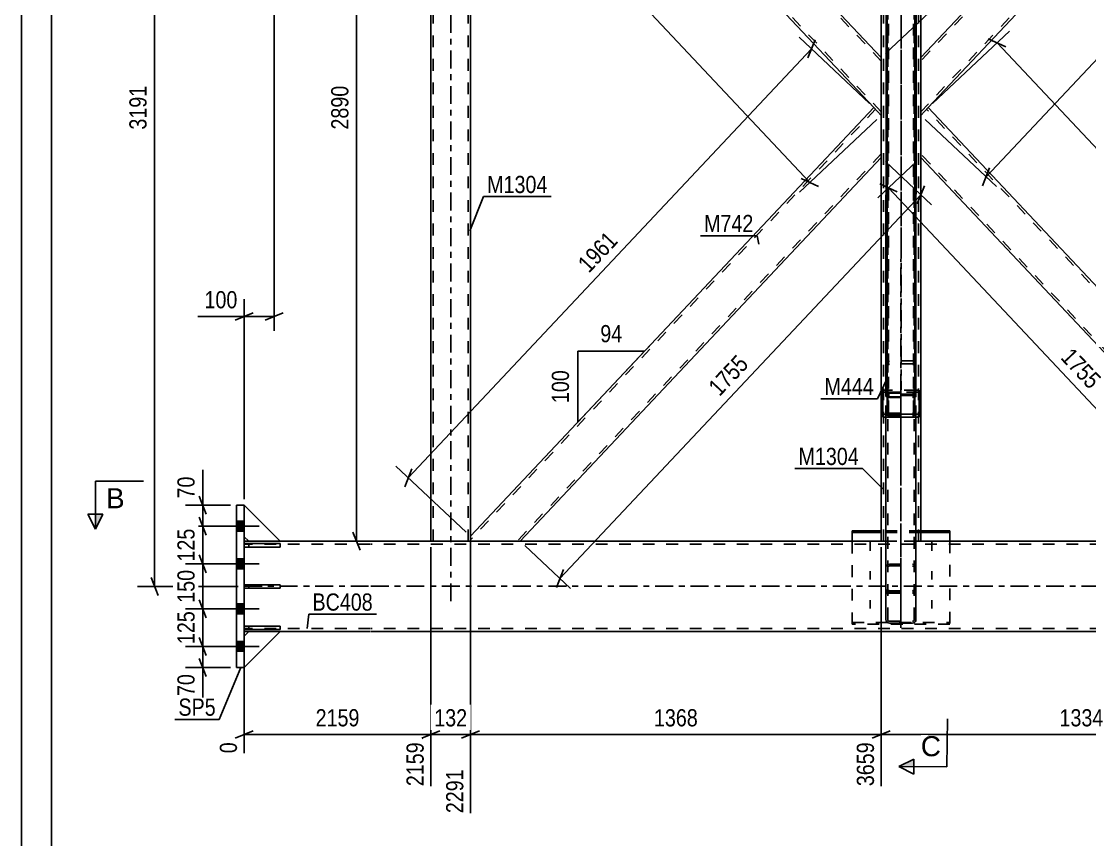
# Model space of a CAD drawing. Header units: millimetres. Extents: x 0 to 841, y 0 to 594.
# Drawn here: x 0 to 177.9, y 158.2 to 294.5 of the extents above; entities that cross this region are included whole.
import ezdxf

# ---------------------------------------------------------------- set-up
doc = ezdxf.new("R2010")
doc.units = ezdxf.units.MM
doc.linetypes.add('DXK_LINE_DOT2', pattern=[3.9198, 1.9599, -1.9599])
doc.linetypes.add('DXK_LINE_DOT3', pattern=[5.9187, 2.979, -0.9799, 0.9799, -0.9799])
doc.styles.add('Arial', font='ARIAL.TTF', dxfattribs={"height": 0.2})
doc.styles.add('Arial Narrow', font='ARIALN.TTF', dxfattribs={"height": 0.2})

# ---------------------------------------------------------------- blocks, each defined once
blk = doc.blocks.new('Unknown-761548639-1132')
at = {"color": 5, "linetype": 'Continuous'}
for p, q in [((0, 594), (0, 0)), ((5, 589), (5, 5))]:
    blk.add_line(p, q, dxfattribs=at)
blk = doc.blocks.new('Part-761548639-3547 - 3536')
at = {"color": 7, "linetype": 'DXK_LINE_DOT2'}
for p, q in [((43.11, 207.49), (37.11, 207.49)), ((37.11, 207.49), (37.11, 206.89)), ((37.11, 206.89), (43.11, 206.89)), ((37.86, 206.89), (37.86, 207.49)), ((43.11, 206.89), (43.11, 207.49))]:
    blk.add_line(p, q, dxfattribs=at)
blk = doc.blocks.new('Bolt-761548639-3539 - 3536')
at = {"color": 1, "linetype": 'DXK_LINE_DOT2'}
for p, q in [((141.39, 206.28), (141.39, 207.7)), ((146.51, 206.28), (146.51, 207.7)), ((151.64, 206.28), (151.64, 207.7)), ((141.39, 201.47), (141.39, 202.89)), ((151.64, 201.47), (151.64, 202.89)), ((141.39, 196.65), (141.39, 198.07)), ((146.51, 196.65), (146.51, 198.07)), ((151.64, 196.65), (151.64, 198.07))]:
    blk.add_line(p, q, dxfattribs=at)
blk = doc.blocks.new('Part-761548639-3548 - 3536')
at = {"color": 7, "linetype": 'DXK_LINE_DOT2'}
for p, q in [((43.11, 200.62), (37.11, 200.62)), ((37.11, 200.62), (37.11, 200.02)), ((37.11, 200.02), (43.11, 200.02)), ((37.86, 200.02), (37.86, 200.62)), ((43.11, 200.02), (43.11, 200.62))]:
    blk.add_line(p, q, dxfattribs=at)
blk = doc.blocks.new('Part-761548639-3549 - 3536')
at = {"color": 2, "linetype": 'Continuous'}
for p, q in [((37.11, 193.14), (37.11, 193.74)), ((37.11, 193.74), (43.11, 193.74)), ((43.11, 193.14), (37.11, 193.14)), ((43.11, 193.74), (43.11, 193.14))]:
    blk.add_line(p, q, dxfattribs=at)
at = {"color": 7, "linetype": 'DXK_LINE_DOT2'}
blk.add_line((37.86, 193.14), (37.86, 193.74), dxfattribs=at)
blk = doc.blocks.new('Part-761548639-3550 - 3536')
at = {"color": 2, "linetype": 'Continuous'}
for p, q in [((37.11, 206.89), (37.11, 207.49)), ((37.11, 207.49), (43.11, 207.49)), ((43.11, 206.89), (37.11, 206.89)), ((43.11, 207.49), (43.11, 206.89))]:
    blk.add_line(p, q, dxfattribs=at)
at = {"color": 7, "linetype": 'DXK_LINE_DOT2'}
blk.add_line((37.86, 206.89), (37.86, 207.49), dxfattribs=at)
blk = doc.blocks.new('Part-761548639-3667 - 3536')
at = {"color": 2, "linetype": 'Continuous'}
for p, q in [((141.99, 280.11), (74.81, 208.68)), ((143.21, 278.8), (141.99, 280.11)), ((143.21, 278.8), (143.21, 271.78)), ((143.21, 271.78), (83.1, 207.85)), ((74.81, 207.85), (74.81, 208.68))]:
    blk.add_line(p, q, dxfattribs=at)
at = {"color": 7, "linetype": 'DXK_LINE_DOT2'}
for p, q in [((142.26, 279.82), (74.81, 208.09)), ((143.21, 272.37), (82.55, 207.85)), ((83.1, 207.85), (74.81, 207.85))]:
    blk.add_line(p, q, dxfattribs=at)
blk = doc.blocks.new('Part-761548639-3551 - 3536')
at = {"color": 2, "linetype": 'Continuous'}
for p, q in [((37.11, 200.02), (37.11, 200.62)), ((37.11, 200.62), (43.11, 200.62)), ((43.11, 200.02), (37.11, 200.02)), ((43.11, 200.62), (43.11, 200.02))]:
    blk.add_line(p, q, dxfattribs=at)
at = {"color": 7, "linetype": 'DXK_LINE_DOT2'}
blk.add_line((37.86, 200.02), (37.86, 200.62), dxfattribs=at)
blk = doc.blocks.new('Part-761548639-3552 - 3536')
at = {"color": 2, "linetype": 'Continuous'}
for p, q in [((37.11, 213.85), (43.11, 207.85)), ((37.86, 207.85), (37.11, 208.6)), ((43.11, 207.85), (37.86, 207.85))]:
    blk.add_line(p, q, dxfattribs=at)
at = {"color": 7, "linetype": 'DXK_LINE_DOT2'}
blk.add_line((37.11, 208.6), (37.11, 213.85), dxfattribs=at)
blk = doc.blocks.new('Part-761548639-3553 - 3536')
at = {"color": 7, "linetype": 'DXK_LINE_DOT2'}
for p, q in [((37.11, 208.6), (37.11, 213.85)), ((37.11, 213.85), (43.11, 207.85)), ((37.86, 207.85), (37.11, 208.6)), ((43.11, 207.85), (37.86, 207.85))]:
    blk.add_line(p, q, dxfattribs=at)
blk = doc.blocks.new('Part-761548639-3554 - 3536')
at = {"color": 2, "linetype": 'Continuous'}
for p, q in [((37.86, 192.82), (37.11, 192.07)), ((37.11, 186.82), (43.11, 192.82)), ((43.11, 192.82), (37.86, 192.82)), ((37.11, 186.85), (37.11, 186.82))]:
    blk.add_line(p, q, dxfattribs=at)
at = {"color": 7, "linetype": 'DXK_LINE_DOT2'}
blk.add_line((37.11, 186.82), (37.11, 192.07), dxfattribs=at)
blk = doc.blocks.new('Part-761548639-3555 - 3536')
at = {"color": 7, "linetype": 'DXK_LINE_DOT2'}
for p, q in [((37.86, 192.82), (37.11, 192.07)), ((37.11, 186.82), (43.11, 192.82)), ((43.11, 192.82), (37.86, 192.82)), ((37.11, 192.07), (37.11, 186.82))]:
    blk.add_line(p, q, dxfattribs=at)
blk = doc.blocks.new('Part-761548639-3683 - 3536')
at = {"color": 7, "linetype": 'DXK_LINE_DOT3'}
blk.add_line((146.51, 193.45), (146.51, 233.95), dxfattribs=at)
at = {"color": 7, "linetype": 'DXK_LINE_DOT2'}
for p, q in [((144.06, 232.09), (144.01, 231.92)), ((144.01, 228.53), (144.01, 231.92)), ((144.19, 232.23), (144.06, 232.09)), ((144.38, 232.33), (144.19, 232.23)), ((144.31, 231.92), (144.34, 232.01)), ((144.31, 194.85), (144.31, 231.92)), ((144.34, 232.01), (144.4, 232.08)), ((144.61, 232.36), (144.38, 232.33)), ((144.4, 232.08), (144.5, 232.13)), ((144.5, 232.13), (144.61, 232.14)), ((148.41, 232.36), (144.61, 232.36)), ((148.41, 232.14), (144.61, 232.14)), ((148.64, 232.33), (148.41, 232.36)), ((148.41, 232.14), (148.53, 232.13)), ((148.53, 232.13), (148.63, 232.08)), ((148.63, 232.08), (148.69, 232.01)), ((148.84, 232.23), (148.64, 232.33)), ((148.69, 232.01), (148.71, 231.92)), ((148.71, 194.85), (148.71, 231.92)), ((148.97, 232.09), (148.84, 232.23)), ((149.01, 231.92), (148.97, 232.09)), ((149.01, 228.53), (149.01, 231.92)), ((144.01, 229.15), (144.06, 228.98)), ((144.06, 228.98), (144.19, 228.84)), ((144.19, 228.84), (144.38, 228.74)), ((144.34, 229.06), (144.31, 229.15)), ((144.4, 228.99), (144.34, 229.06)), ((144.38, 228.74), (144.61, 228.71)), ((144.5, 228.94), (144.4, 228.99)), ((144.61, 228.93), (144.5, 228.94)), ((144.61, 228.93), (148.41, 228.93)), ((144.61, 228.71), (148.41, 228.71)), ((148.53, 228.94), (148.41, 228.93)), ((148.41, 228.71), (148.64, 228.74)), ((148.63, 228.99), (148.53, 228.94)), ((148.69, 229.06), (148.63, 228.99)), ((148.64, 228.74), (148.84, 228.84)), ((148.71, 229.15), (148.69, 229.06)), ((148.84, 228.84), (148.97, 228.98)), ((148.97, 228.98), (149.01, 229.15)), ((144.38, 199.48), (144.61, 199.53)), ((144.61, 199.53), (148.41, 199.53)), ((148.41, 199.53), (148.64, 199.48)), ((144.01, 198.89), (144.06, 199.14)), ((144.34, 199.01), (144.31, 198.89)), ((144.4, 199.12), (144.34, 199.01)), ((144.5, 199.19), (144.4, 199.12)), ((144.61, 199.21), (144.5, 199.19)), ((144.61, 199.21), (148.41, 199.21)), ((148.53, 199.19), (148.41, 199.21)), ((148.63, 199.12), (148.53, 199.19)), ((148.69, 199.01), (148.63, 199.12)), ((148.71, 198.89), (148.69, 199.01)), ((148.97, 199.14), (149.01, 198.89)), ((144.31, 194.85), (144.34, 194.73)), ((144.34, 194.73), (144.4, 194.62)), ((144.4, 194.62), (144.5, 194.55)), ((144.5, 194.55), (144.61, 194.53)), ((144.61, 194.53), (148.41, 194.53)), ((148.41, 194.53), (148.53, 194.55)), ((148.53, 194.55), (148.63, 194.62)), ((148.63, 194.62), (148.69, 194.73)), ((148.69, 194.73), (148.71, 194.85))]:
    blk.add_line(p, q, dxfattribs=at)
at = {"color": 2, "linetype": 'Continuous'}
for p, q in [((144.01, 194.85), (144.01, 228.53)), ((149.01, 194.85), (149.01, 228.53)), ((144.06, 194.6), (144.01, 194.85)), ((144.61, 194.21), (144.38, 194.26)), ((144.61, 194.21), (148.41, 194.21)), ((148.64, 194.26), (148.41, 194.21)), ((149.01, 194.85), (148.97, 194.6))]:
    blk.add_line(p, q, dxfattribs=at)
at = {"color": 7, "linetype": 'DXK_LINE_DOT2'}
for centre, start, end in [((144.64, 198.92), 114.319, 159.2408), ((148.39, 198.92), 20.7574, 65.6791)]:
    blk.add_arc(centre, 0.621, start, end, dxfattribs=at)
at = {"color": 2, "linetype": 'Continuous'}
for centre, start, end in [((144.64, 194.82), 200.7574, 245.6791), ((148.39, 194.82), 294.319, 339.2408)]:
    blk.add_arc(centre, 0.621, start, end, dxfattribs=at)
blk = doc.blocks.new('Part-761548639-3575 - 3536')
at = {"color": 2, "linetype": 'Continuous'}
for p, q in [((35.86, 186.85), (35.86, 213.85)), ((37.11, 213.85), (35.86, 213.85)), ((37.11, 186.85), (37.11, 213.85)), ((37.11, 186.85), (35.86, 186.85))]:
    blk.add_line(p, q, dxfattribs=at)
blk = doc.blocks.new('Part-761548639-3590 - 3536')
at = {"color": 2, "linetype": 'Continuous'}
for p, q in [((143.22, 352.35), (143.21, 288.44)), ((149.81, 288.44), (149.82, 352.35)), ((143.21, 207.85), (143.21, 271.78)), ((149.81, 207.85), (149.81, 271.78)), ((144.01, 207.85), (143.21, 207.85)), ((149.81, 207.85), (149.01, 207.85))]:
    blk.add_line(p, q, dxfattribs=at)
at = {"color": 7, "linetype": 'DXK_LINE_DOT2'}
for p, q in [((143.22, 352.35), (143.22, 352.35)), ((143.22, 352.35), (149.82, 352.35)), ((143.22, 352.35), (143.22, 352.35)), ((143.61, 207.85), (143.62, 352.35)), ((149.41, 207.85), (149.42, 352.35)), ((149.82, 352.35), (149.82, 352.35)), ((149.82, 352.35), (149.82, 352.35)), ((143.21, 271.78), (143.21, 288.44)), ((149.81, 271.78), (149.81, 288.44)), ((143.61, 207.85), (143.64, 207.85)), ((149.75, 207.85), (144.01, 207.85))]:
    blk.add_line(p, q, dxfattribs=at)
at = {"color": 7, "linetype": 'DXK_LINE_DOT3'}
blk.add_line((146.51, 207.85), (146.52, 352.35), dxfattribs=at)
blk = doc.blocks.new('Part-761548639-3591 - 3536')
at = {"color": 7, "linetype": 'DXK_LINE_DOT2'}
for p, q in [((43.11, 193.74), (37.11, 193.74)), ((37.11, 193.74), (37.11, 193.14)), ((37.11, 193.14), (43.11, 193.14)), ((37.86, 193.14), (37.86, 193.74)), ((43.11, 193.14), (43.11, 193.74))]:
    blk.add_line(p, q, dxfattribs=at)
blk = doc.blocks.new('Part-761548639-3613 - 3536')
at = {"color": 2, "linetype": 'Continuous'}
for p, q in [((37.11, 207.85), (37.86, 207.85)), ((58.11, 207.85), (43.11, 207.85)), ((144.01, 207.85), (58.21, 207.85)), ((234.81, 207.85), (149.01, 207.85)), ((58.11, 192.85), (37.11, 192.85)), ((234.81, 192.85), (58.21, 192.85))]:
    blk.add_line(p, q, dxfattribs=at)
at = {"color": 7, "linetype": 'DXK_LINE_DOT2'}
for p, q in [((37.11, 192.85), (37.11, 207.85)), ((58.11, 207.35), (37.11, 207.35)), ((43.11, 207.85), (37.86, 207.85)), ((234.81, 207.35), (58.21, 207.35)), ((149.01, 207.85), (144.01, 207.85)), ((58.11, 193.35), (37.11, 193.35)), ((234.81, 193.35), (58.21, 193.35))]:
    blk.add_line(p, q, dxfattribs=at)
at = {"color": 7, "linetype": 'DXK_LINE_DOT3'}
for p, q in [((37.11, 200.35), (58.11, 200.35)), ((58.21, 200.35), (234.81, 200.35))]:
    blk.add_line(p, q, dxfattribs=at)
blk = doc.blocks.new('Bolt-761548639-3616 - 3536')
at = {"linetype": 'Continuous'}
for points in [[(35.86, 211.18), (35.86, 209.53), (37.11, 209.53), (37.11, 211.18)], [(35.86, 211.18), (35.86, 209.53), (37.11, 209.53), (37.11, 211.18)], [(35.86, 211.18), (35.86, 209.53), (37.11, 209.53), (37.11, 211.18)], [(35.86, 204.93), (35.86, 203.28), (37.11, 203.28), (37.11, 204.93)], [(35.86, 204.93), (35.86, 203.28), (37.11, 203.28), (37.11, 204.93)], [(35.86, 197.43), (35.86, 195.78), (37.11, 195.78), (37.11, 197.43)], [(35.86, 197.43), (35.86, 195.78), (37.11, 195.78), (37.11, 197.43)], [(35.86, 191.18), (35.86, 189.53), (37.11, 189.53), (37.11, 191.18)], [(35.86, 191.18), (35.86, 189.53), (37.11, 189.53), (37.11, 191.18)], [(35.86, 191.18), (35.86, 189.53), (37.11, 189.53), (37.11, 191.18)]]:
    blk.add_hatch(color=1, dxfattribs=at).paths.add_polyline_path(points)
at = {"color": 1, "linetype": 'Continuous'}
for p, q in [((33.66, 210.35), (39.61, 210.35)), ((33.66, 210.35), (39.61, 210.35)), ((33.66, 210.35), (39.61, 210.35)), ((35.86, 211.18), (37.11, 211.18)), ((35.86, 211.18), (37.11, 211.18)), ((35.86, 211.18), (37.11, 211.18)), ((35.86, 209.53), (37.11, 209.53)), ((35.86, 209.53), (37.11, 209.53)), ((35.86, 209.53), (37.11, 209.53)), ((35.86, 204.93), (37.11, 204.93)), ((35.86, 204.93), (37.11, 204.93)), ((33.66, 204.1), (39.61, 204.1)), ((33.66, 204.1), (39.61, 204.1)), ((35.86, 203.28), (37.11, 203.28)), ((35.86, 203.28), (37.11, 203.28)), ((33.66, 196.6), (39.61, 196.6)), ((33.66, 196.6), (39.61, 196.6)), ((35.86, 197.43), (37.11, 197.43)), ((35.86, 197.43), (37.11, 197.43)), ((35.86, 195.78), (37.11, 195.78)), ((35.86, 195.78), (37.11, 195.78)), ((35.86, 191.18), (37.11, 191.18)), ((35.86, 191.18), (37.11, 191.18)), ((35.86, 191.18), (37.11, 191.18)), ((33.66, 190.35), (39.61, 190.35)), ((33.66, 190.35), (39.61, 190.35)), ((33.66, 190.35), (39.61, 190.35)), ((35.86, 189.53), (37.11, 189.53)), ((35.86, 189.53), (37.11, 189.53)), ((35.86, 189.53), (37.11, 189.53))]:
    blk.add_line(p, q, dxfattribs=at)
blk = doc.blocks.new('Part-761548639-3652 - 3536')
at = {"color": 2, "linetype": 'Continuous'}
for p, q in [((74.82, 351.55), (74.82, 352.35)), ((74.82, 352.35), (83.12, 352.35)), ((143.21, 288.44), (83.12, 352.35)), ((74.82, 351.55), (141.99, 280.11)), ((143.21, 278.8), (143.21, 288.44))]:
    blk.add_line(p, q, dxfattribs=at)
at = {"color": 7, "linetype": 'DXK_LINE_DOT2'}
for p, q in [((143.21, 287.85), (82.57, 352.35)), ((143.21, 279.39), (74.82, 352.13)), ((143.21, 278.8), (141.99, 280.11)), ((143.21, 279.39), (143.21, 279.43))]:
    blk.add_line(p, q, dxfattribs=at)
blk = doc.blocks.new('Part-761548639-3670 - 3536')
at = {"color": 7, "linetype": 'DXK_LINE_DOT3'}
blk.add_line((71.51, 197.85), (71.52, 362.35), dxfattribs=at)
at = {"color": 2, "linetype": 'Continuous'}
for p, q in [((68.21, 207.85), (68.22, 352.35)), ((68.22, 352.35), (74.82, 352.35)), ((74.81, 208.68), (74.82, 351.55))]:
    blk.add_line(p, q, dxfattribs=at)
at = {"color": 7, "linetype": 'DXK_LINE_DOT2'}
for p, q in [((68.61, 207.85), (68.62, 352.35)), ((68.62, 352.35), (68.65, 352.35)), ((74.41, 207.85), (74.42, 352.35)), ((74.82, 352.35), (74.82, 351.55)), ((74.81, 207.85), (74.81, 208.68)), ((74.81, 207.85), (68.21, 207.85))]:
    blk.add_line(p, q, dxfattribs=at)
blk = doc.blocks.new('Part-761548639-3688 - 3536')
at = {"color": 2, "linetype": 'Continuous'}
for p, q in [((151.04, 280.11), (149.81, 278.8)), ((218.21, 208.67), (151.04, 280.11)), ((149.81, 272.95), (149.81, 278.8)), ((149.81, 271.78), (149.81, 272.95)), ((209.93, 207.85), (149.81, 271.78)), ((218.21, 207.85), (218.21, 208.67))]:
    blk.add_line(p, q, dxfattribs=at)
at = {"color": 7, "linetype": 'DXK_LINE_DOT2'}
for p, q in [((218.21, 208.09), (150.77, 279.82)), ((149.81, 271.87), (149.81, 272.95)), ((149.81, 272.37), (149.81, 272.5)), ((210.48, 207.85), (149.81, 272.37)), ((218.21, 207.85), (209.93, 207.85))]:
    blk.add_line(p, q, dxfattribs=at)
blk = doc.blocks.new('Part-761548639-3692 - 3536')
at = {"color": 7, "linetype": 'DXK_LINE_DOT3'}
blk.add_line((146.51, 205.11), (146.51, 193.45), dxfattribs=at)
at = {"color": 7, "linetype": 'DXK_LINE_DOT2'}
for p, q in [((144.01, 203.47), (144.06, 203.69)), ((144.01, 194.85), (144.01, 203.47)), ((144.06, 203.69), (144.19, 203.87)), ((144.19, 203.87), (144.38, 203.99)), ((144.34, 203.58), (144.31, 203.47)), ((144.31, 194.85), (144.31, 203.47)), ((144.4, 203.67), (144.34, 203.58)), ((144.38, 203.99), (144.61, 204.04)), ((144.5, 203.73), (144.4, 203.67)), ((144.61, 203.76), (144.5, 203.73)), ((144.61, 204.04), (148.41, 204.04)), ((144.61, 203.76), (148.41, 203.76)), ((148.41, 204.04), (148.64, 203.99)), ((148.53, 203.73), (148.41, 203.76)), ((148.63, 203.67), (148.53, 203.73)), ((148.69, 203.58), (148.63, 203.67)), ((148.64, 203.99), (148.84, 203.87)), ((148.71, 203.47), (148.69, 203.58)), ((148.71, 194.85), (148.71, 203.47)), ((148.84, 203.87), (148.97, 203.69)), ((148.97, 203.69), (149.01, 203.47)), ((149.01, 194.85), (149.01, 203.47)), ((144.06, 199.69), (144.01, 199.9)), ((144.19, 199.5), (144.06, 199.69)), ((144.38, 199.38), (144.19, 199.5)), ((144.31, 199.9), (144.34, 199.8)), ((144.34, 199.8), (144.4, 199.7)), ((144.61, 199.53), (144.38, 199.48)), ((144.61, 199.34), (144.38, 199.38)), ((144.4, 199.7), (144.5, 199.64)), ((144.5, 199.64), (144.61, 199.62)), ((144.61, 199.62), (148.41, 199.62)), ((144.61, 199.53), (148.41, 199.53)), ((144.61, 199.34), (148.41, 199.34)), ((148.41, 199.62), (148.53, 199.64)), ((148.63, 199.49), (148.41, 199.53)), ((148.64, 199.38), (148.41, 199.34)), ((148.53, 199.64), (148.63, 199.7)), ((148.63, 199.7), (148.69, 199.8)), ((148.64, 199.48), (148.63, 199.49)), ((148.84, 199.5), (148.64, 199.38)), ((148.69, 199.8), (148.71, 199.9)), ((148.97, 199.69), (148.84, 199.5)), ((149.01, 199.9), (148.97, 199.69)), ((144.06, 199.14), (144.01, 198.89)), ((144.31, 198.89), (144.34, 199.01)), ((144.34, 199.01), (144.4, 199.12)), ((144.4, 199.12), (144.5, 199.19)), ((144.5, 199.19), (144.61, 199.21)), ((144.61, 199.21), (148.41, 199.21)), ((148.41, 199.21), (148.53, 199.19)), ((148.53, 199.19), (148.63, 199.12)), ((148.63, 199.12), (148.69, 199.01)), ((148.69, 199.01), (148.71, 198.89)), ((149.01, 198.89), (148.97, 199.14)), ((144.01, 194.85), (144.06, 194.6)), ((144.34, 194.73), (144.31, 194.85)), ((144.4, 194.62), (144.34, 194.73)), ((144.38, 194.26), (144.61, 194.21)), ((144.5, 194.55), (144.4, 194.62)), ((144.61, 194.53), (144.5, 194.55)), ((144.61, 194.53), (148.41, 194.53)), ((144.61, 194.21), (148.41, 194.21)), ((148.53, 194.55), (148.41, 194.53)), ((148.41, 194.21), (148.64, 194.26)), ((148.63, 194.62), (148.53, 194.55)), ((148.69, 194.73), (148.63, 194.62)), ((148.71, 194.85), (148.69, 194.73)), ((148.97, 194.6), (149.01, 194.85))]:
    blk.add_line(p, q, dxfattribs=at)
for centre, start, end in [((144.64, 198.92), 114.319, 159.2407), ((148.39, 198.92), 20.7574, 65.6791), ((144.64, 194.82), 200.7574, 245.6791), ((148.39, 194.82), 294.319, 339.2407)]:
    blk.add_arc(centre, 0.621, start, end, dxfattribs=at)
blk = doc.blocks.new('Part-761548639-3699 - 3536')
at = {"color": 2, "linetype": 'Continuous'}
for p, q in [((143.21, 209.6), (138.39, 209.6)), ((138.39, 207.85), (138.39, 209.6)), ((143.21, 209.32), (138.39, 209.32)), ((154.64, 209.6), (149.81, 209.6)), ((154.64, 209.32), (149.81, 209.32)), ((154.64, 207.85), (154.64, 209.6))]:
    blk.add_line(p, q, dxfattribs=at)
at = {"color": 7, "linetype": 'DXK_LINE_DOT2'}
for p, q in [((149.81, 209.6), (143.21, 209.6)), ((149.81, 209.32), (143.21, 209.32)), ((138.39, 194.05), (138.39, 207.85)), ((154.64, 207.85), (154.64, 194.05)), ((138.39, 194.33), (154.64, 194.33)), ((154.64, 194.05), (138.39, 194.05))]:
    blk.add_line(p, q, dxfattribs=at)
blk = doc.blocks.new('Part-761548639-3707 - 3536')
at = {"color": 2, "linetype": 'Continuous'}
for p, q in [((209.92, 352.35), (149.81, 288.44)), ((218.22, 351.54), (218.22, 352.35)), ((218.22, 351.54), (151.04, 280.11)), ((149.81, 279.97), (149.81, 288.44)), ((149.81, 278.8), (149.81, 279.97))]:
    blk.add_line(p, q, dxfattribs=at)
at = {"color": 7, "linetype": 'DXK_LINE_DOT2'}
for p, q in [((210.46, 352.35), (149.81, 287.85)), ((218.22, 352.35), (209.92, 352.35)), ((218.22, 352.13), (149.81, 279.39)), ((151.04, 280.11), (149.81, 278.8)), ((149.81, 278.89), (149.81, 279.97)), ((149.81, 279.39), (149.81, 279.43))]:
    blk.add_line(p, q, dxfattribs=at)
blk = doc.blocks.new('Part-761548639-3712 - 3536')
at = {"linetype": 'Continuous'}
h = blk.add_hatch(dxfattribs=at)
h.set_pattern_fill('', scale=0.7, style=0, pattern_type=0)
h.set_pattern_definition([(45, (143.5142, 229.0429), (-1.57154, 1.57154), [])])
h.paths.add_polyline_path([(149.51, 229.04), (143.51, 229.04), (143.51, 228.53), (149.51, 228.53)])
at = {"color": 2, "linetype": 'Continuous'}
for p, q in [((143.51, 229.04), (143.51, 233.01)), ((144.01, 233.01), (143.51, 233.01)), ((149.51, 233.01), (149.01, 233.01)), ((149.51, 229.04), (149.51, 233.01)), ((143.51, 228.53), (143.51, 229.04)), ((143.51, 229.04), (149.51, 229.04)), ((143.51, 228.53), (149.51, 228.53)), ((149.51, 228.53), (149.51, 229.04))]:
    blk.add_line(p, q, dxfattribs=at)
at = {"color": 7, "linetype": 'DXK_LINE_DOT2'}
for p, q in [((143.51, 232.7), (149.51, 232.7)), ((149.01, 233.01), (144.01, 233.01)), ((143.51, 228.53), (143.51, 229.04)), ((149.51, 228.53), (149.51, 229.04))]:
    blk.add_line(p, q, dxfattribs=at)
blk = doc.blocks.new('Part-761548639-3728 - 3536')
at = {"color": 7, "linetype": 'DXK_LINE_DOT3'}
blk.add_line((146.51, 220.87), (146.52, 407.86), dxfattribs=at)
at = {"color": 2, "linetype": 'Continuous'}
for p, q in [((144.23, 400.74), (144.26, 400.97)), ((144.23, 229.36), (144.23, 400.74)), ((144.26, 400.97), (144.35, 401.17)), ((144.35, 401.17), (144.48, 401.3)), ((144.48, 401.3), (144.63, 401.35)), ((144.63, 401.35), (148.4, 401.35)), ((148.4, 401.35), (148.56, 401.3)), ((148.56, 401.3), (148.69, 401.17)), ((148.69, 401.17), (148.77, 400.97)), ((148.77, 400.97), (148.8, 400.74)), ((148.8, 229.36), (148.8, 400.74)), ((144.26, 229.24), (144.23, 229.36)), ((144.34, 229.14), (144.26, 229.24)), ((144.47, 229.07), (144.34, 229.14)), ((144.63, 229.04), (144.47, 229.07)), ((144.63, 229.04), (148.4, 229.04)), ((148.55, 229.07), (148.4, 229.04)), ((148.68, 229.14), (148.55, 229.07)), ((148.77, 229.24), (148.68, 229.14)), ((148.8, 229.36), (148.77, 229.24))]:
    blk.add_line(p, q, dxfattribs=at)
at = {"color": 7, "linetype": 'DXK_LINE_DOT2'}
for p, q in [((144.44, 400.86), (144.43, 400.74)), ((144.43, 229.36), (144.43, 400.74)), ((144.49, 400.96), (144.44, 400.86)), ((144.55, 401.02), (144.49, 400.96)), ((144.63, 401.05), (144.55, 401.02)), ((144.63, 401.05), (148.4, 401.05)), ((148.48, 401.02), (148.4, 401.05)), ((148.55, 400.96), (148.48, 401.02)), ((148.59, 400.86), (148.55, 400.96)), ((148.6, 400.74), (148.59, 400.86)), ((148.6, 229.36), (148.6, 400.74)), ((144.26, 394.74), (144.23, 394.98)), ((144.35, 394.54), (144.26, 394.74)), ((144.48, 394.41), (144.35, 394.54)), ((144.44, 394.86), (144.43, 394.98)), ((144.48, 394.79), (144.44, 394.86)), ((144.49, 394.76), (144.48, 394.79)), ((144.63, 394.36), (144.48, 394.41)), ((144.49, 394.76), (144.55, 394.69)), ((144.55, 394.69), (144.63, 394.67)), ((144.63, 394.67), (148.4, 394.67)), ((144.63, 394.36), (148.4, 394.36)), ((148.4, 394.67), (148.48, 394.69)), ((148.56, 394.41), (148.4, 394.36)), ((148.48, 394.69), (148.55, 394.76)), ((148.55, 394.76), (148.56, 394.79)), ((148.56, 394.79), (148.59, 394.86)), ((148.69, 394.54), (148.56, 394.41)), ((148.59, 394.86), (148.6, 394.98)), ((148.77, 394.74), (148.69, 394.54)), ((148.8, 394.98), (148.77, 394.74)), ((144.23, 232.38), (144.26, 232.5)), ((144.26, 232.5), (144.34, 232.6)), ((144.34, 232.6), (144.47, 232.67)), ((144.44, 232.44), (144.43, 232.38)), ((144.49, 232.49), (144.44, 232.44)), ((144.47, 232.67), (144.63, 232.7)), ((144.55, 232.53), (144.49, 232.49)), ((144.63, 232.54), (144.55, 232.53)), ((144.63, 232.7), (148.4, 232.7)), ((144.63, 232.54), (148.4, 232.54)), ((148.4, 232.7), (148.55, 232.67)), ((148.48, 232.53), (148.4, 232.54)), ((148.54, 232.49), (148.48, 232.53)), ((148.59, 232.44), (148.54, 232.49)), ((148.55, 232.67), (148.68, 232.6)), ((148.6, 232.38), (148.59, 232.44)), ((148.68, 232.6), (148.77, 232.5)), ((148.77, 232.5), (148.8, 232.38)), ((144.43, 229.36), (144.44, 229.3)), ((144.44, 229.3), (144.49, 229.25)), ((144.49, 229.25), (144.55, 229.21)), ((144.55, 229.21), (144.63, 229.2)), ((144.63, 229.2), (148.4, 229.2)), ((148.4, 229.2), (148.48, 229.21)), ((148.48, 229.21), (148.54, 229.25)), ((148.54, 229.25), (148.59, 229.3)), ((148.59, 229.3), (148.6, 229.36))]:
    blk.add_line(p, q, dxfattribs=at)
blk = doc.blocks.new('Part-761548639-3733 - 3536')
at = {"color": 2, "linetype": 'Continuous'}
for p, q in [((144.02, 359.1), (144.06, 359.48)), ((148.97, 359.48), (149.02, 359.1)), ((144.01, 232.7), (144.02, 359.1)), ((149.02, 359.1), (149.01, 232.7)), ((144.06, 237.29), (144.01, 236.9)), ((149.01, 236.9), (148.97, 237.29)), ((144.23, 232.7), (144.01, 232.7)), ((149.01, 232.7), (148.8, 232.7))]:
    blk.add_line(p, q, dxfattribs=at)
at = {"color": 7, "linetype": 'DXK_LINE_DOT2'}
for p, q in [((144.39, 360.03), (144.48, 360.06)), ((144.48, 360.06), (144.62, 360.1)), ((144.62, 359.6), (144.5, 359.56)), ((148.42, 360.1), (144.62, 360.1)), ((144.62, 359.6), (148.42, 359.6)), ((148.42, 360.1), (148.59, 360.05)), ((148.53, 359.56), (148.42, 359.6)), ((148.59, 360.05), (148.65, 360.03)), ((144.31, 232.03), (144.32, 359.1)), ((144.34, 359.29), (144.32, 359.1)), ((148.72, 359.1), (148.69, 359.29)), ((148.71, 232.03), (148.72, 359.1)), ((144.06, 352.68), (144.02, 352.88)), ((144.06, 352.68), (144.09, 352.64)), ((144.09, 352.64), (144.19, 352.56)), ((144.19, 352.56), (144.39, 352.49)), ((144.32, 352.88), (144.34, 352.78)), ((144.34, 352.78), (144.4, 352.7)), ((144.39, 352.49), (144.62, 352.46)), ((144.4, 352.7), (144.5, 352.64)), ((144.5, 352.64), (144.62, 352.63)), ((144.62, 352.63), (148.42, 352.63)), ((144.62, 352.46), (148.42, 352.46)), ((148.42, 352.63), (148.53, 352.64)), ((148.42, 352.46), (148.65, 352.49)), ((148.53, 352.64), (148.63, 352.7)), ((148.63, 352.7), (148.69, 352.78)), ((148.65, 352.49), (148.84, 352.56)), ((148.69, 352.78), (148.72, 352.88)), ((148.84, 352.56), (148.94, 352.64)), ((148.94, 352.64), (148.97, 352.68)), ((148.97, 352.68), (149.02, 352.88)), ((144.31, 236.9), (144.34, 237.09)), ((144.47, 237.86), (144.38, 237.83)), ((144.61, 237.91), (144.47, 237.86)), ((144.5, 237.37), (144.61, 237.4)), ((148.41, 237.91), (144.61, 237.91)), ((148.41, 237.4), (144.61, 237.4)), ((148.59, 237.85), (148.41, 237.91)), ((148.41, 237.4), (148.53, 237.37)), ((148.64, 237.83), (148.59, 237.85)), ((148.69, 237.09), (148.71, 236.9)), ((144.31, 233.01), (144.01, 233.01)), ((144.31, 232.7), (144.01, 232.7)), ((144.01, 232.03), (144.01, 232.7)), ((144.31, 232.36), (144.01, 232.36)), ((144.01, 232.03), (144.06, 231.95)), ((144.06, 231.95), (144.19, 231.88)), ((144.19, 231.88), (144.38, 231.84)), ((144.26, 232.7), (144.23, 232.7)), ((144.26, 232.7), (144.31, 232.7)), ((144.34, 231.99), (144.31, 232.03)), ((144.4, 231.96), (144.34, 231.99)), ((144.38, 231.84), (144.61, 231.82)), ((144.5, 231.93), (144.4, 231.96)), ((144.61, 231.93), (144.5, 231.93)), ((144.61, 231.93), (148.41, 231.93)), ((144.61, 231.82), (148.41, 231.82)), ((148.53, 231.93), (148.41, 231.93)), ((148.41, 231.82), (148.64, 231.84)), ((148.63, 231.96), (148.53, 231.93)), ((148.69, 231.99), (148.63, 231.96)), ((148.64, 231.84), (148.84, 231.88)), ((148.71, 232.03), (148.69, 231.99)), ((149.01, 233.01), (148.71, 233.01)), ((149.01, 232.7), (148.71, 232.7)), ((148.8, 232.7), (148.71, 232.7)), ((149.01, 232.36), (148.71, 232.36)), ((148.84, 231.88), (148.97, 231.95)), ((148.97, 231.95), (149.01, 232.03)), ((149.01, 232.7), (149.01, 232.7)), ((149.01, 232.03), (149.01, 232.7))]:
    blk.add_line(p, q, dxfattribs=at)
at = {"color": 2, "linetype": 'Continuous'}
for centre, start, end in [((144.97, 359.31), 143.9948, 169.2539), ((148.06, 359.31), 10.7442, 36.0033), ((144.97, 237.11), 143.9948, 169.2539), ((148.06, 237.11), 10.7442, 36.0033)]:
    blk.add_arc(centre, 0.928, start, end, dxfattribs=at)
at = {"color": 7, "linetype": 'DXK_LINE_DOT2'}
for centre, radius, start, end in [((144.97, 359.31), 0.928, 129.2516, 143.9948), ((144.8, 359.2), 0.464, 129.2516, 169.2539), ((148.24, 359.2), 0.464, 10.7442, 50.7465), ((148.06, 359.31), 0.928, 36.0033, 50.7465), ((144.97, 237.11), 0.928, 129.2516, 143.9948), ((148.06, 237.11), 0.928, 36.0033, 50.7465)]:
    blk.add_arc(centre, radius, start, end, dxfattribs=at)
blk = doc.blocks.new('StraightDimension-761548639-13266 - 3536')
at = {"color": 7, "linetype": 'Continuous'}
for p, q in [((29.6, 198.1), (30.8, 195.1)), ((34.86, 196.6), (27.35, 196.6)), ((30.2, 190.35), (30.2, 196.6)), ((30.8, 188.85), (29.6, 191.85)), ((34.86, 190.35), (27.35, 190.35))]:
    blk.add_line(p, q, dxfattribs=at)
at = {"color": 0}
blk.add_wipeout([(29.45, 196.82), (25.25, 196.82), (25.25, 190.13), (29.45, 190.13)], dxfattribs=at)
at = {"color": 3, "style": 'Arial Narrow'}
blk.add_text('125', height=2.863, rotation=90.0002, dxfattribs=at).set_placement((28.85, 190.73))
blk = doc.blocks.new('StraightDimension-761548639-9866 - 3536')
at = {"color": 7, "linetype": 'Continuous'}
for p, q in [((42.11, 351.35), (42.11, 242.91)), ((37.11, 214.85), (37.11, 248.16)), ((35.61, 244.71), (38.61, 245.91)), ((43.61, 245.91), (40.61, 244.71)), ((37.11, 245.31), (42.11, 245.31))]:
    blk.add_line(p, q, dxfattribs=at)
at = {"color": 0}
blk.add_wipeout([(36.59, 246.06), (36.59, 250.26), (29.9, 250.26), (29.9, 246.06)], dxfattribs=at)
at = {"color": 7, "linetype": 'Continuous'}
blk.add_line((37.11, 245.31), (29.38, 245.31), dxfattribs=at)
blk.add_line((37.11, 245.31), (29.38, 245.31), dxfattribs=at)
at = {"color": 3, "style": 'Arial Narrow'}
blk.add_text('100', height=2.863, dxfattribs=at).set_placement((30.5, 246.66))
blk = doc.blocks.new('StraightDimension-761548639-4116 - 3536')
at = {"color": 7, "linetype": 'Continuous'}
for p, q in [((218.94, 350.86), (230.84, 339.68)), ((228.5, 339.82), (229.68, 342.82)), ((160.69, 268.58), (229.09, 341.32)), ((150.54, 278.12), (162.44, 266.93)), ((161.28, 270.08), (160.1, 267.07))]:
    blk.add_line(p, q, dxfattribs=at)
at = {"color": 0}
blk.add_wipeout([(197.26, 308.56), (194.2, 311.44), (188.37, 305.24), (191.43, 302.36)], dxfattribs=at)
at = {"color": 3, "style": 'Arial Narrow'}
blk.add_text('1997', height=2.863, rotation=46.7591, dxfattribs=at).set_placement((191.4, 303.21))
blk = doc.blocks.new('StraightDimension-761548639-4098 - 3536')
at = {"color": 7, "linetype": 'Continuous'}
for p, q in [((151.77, 280.79), (164.59, 292.84)), ((163.98, 290.21), (161.05, 291.57)), ((162.51, 290.89), (229.68, 219.46)), ((218.94, 209.36), (231.76, 221.41)), ((228.22, 220.14), (231.15, 218.77))]:
    blk.add_line(p, q, dxfattribs=at)
at = {"color": 0}
blk.add_wipeout([(199.56, 252.59), (202.62, 255.46), (196.79, 261.67), (193.73, 258.79)], dxfattribs=at)
at = {"color": 3, "style": 'Arial Narrow'}
blk.add_text('1961', height=2.863, rotation=-46.7648, dxfattribs=at).set_placement((194.58, 258.76))
blk = doc.blocks.new('StraightDimension-761548639-4152 - 3536')
at = {"color": 7, "linetype": 'Continuous'}
for p, q in [((141.26, 280.79), (129.53, 291.82)), ((131.02, 288.36), (132.2, 291.37)), ((64.44, 218.43), (131.61, 289.87)), ((74.09, 209.36), (62.36, 220.39)), ((65.03, 219.94), (63.85, 216.93))]:
    blk.add_line(p, q, dxfattribs=at)
at = {"color": 0}
blk.add_wipeout([(100.39, 257.77), (97.33, 260.64), (91.5, 254.44), (94.56, 251.56)], dxfattribs=at)
at = {"color": 3, "style": 'Arial Narrow'}
blk.add_text('1961', height=2.863, rotation=46.7591, dxfattribs=at).set_placement((94.53, 252.41))
blk = doc.blocks.new('AngleDimension-761548639-3798 - 3536')
at = {"color": 7, "linetype": 'Continuous'}
for p, q in [((104.63, 240.38), (103.81, 239.51)), ((92.71, 239.51), (103.81, 239.51)), ((92.71, 227.71), (103.81, 239.51)), ((92.71, 227.71), (92.71, 239.51))]:
    blk.add_line(p, q, dxfattribs=at)
at = {"color": 0}
for points in [[(100.69, 240.41), (100.69, 244.61), (95.83, 244.61), (95.83, 240.41)], [(91.81, 236.96), (87.61, 236.96), (87.61, 230.27), (91.81, 230.27)]]:
    blk.add_wipeout(points, dxfattribs=at)
at = {"color": 3, "style": 'Arial Narrow'}
blk.add_text('94', height=2.863, dxfattribs=at).set_placement((96.43, 241.01))
blk.add_text('100', height=2.863, rotation=90.0002, dxfattribs=at).set_placement((91.21, 230.87))
blk = doc.blocks.new('StraightDimension-761548639-3812 - 3536')
at = {"color": 7, "linetype": 'Continuous'}
for p, q in [((22.8, 358.35), (21.6, 361.35)), ((41.11, 359.85), (19.35, 359.85)), ((22.2, 200.32), (22.2, 359.85)), ((21.6, 201.82), (22.8, 198.82)), ((36.11, 200.32), (19.35, 200.32))]:
    blk.add_line(p, q, dxfattribs=at)
at = {"color": 0}
blk.add_wipeout([(21.45, 284.34), (17.25, 284.34), (17.25, 275.83), (21.45, 275.83)], dxfattribs=at)
at = {"color": 3, "style": 'Arial Narrow'}
blk.add_text('3191', height=2.863, rotation=90.0002, dxfattribs=at).set_placement((20.85, 276.43))
blk = doc.blocks.new('StraightDimension-761548639-4056 - 3536')
at = {"color": 7, "linetype": 'Continuous'}
for p, q in [((149.09, 271.1), (142.68, 265.07)), ((145.89, 266.04), (142.96, 267.4)), ((144.43, 266.72), (204.54, 202.78)), ((209.2, 207.17), (202.79, 201.14)), ((203.08, 203.47), (206.01, 202.1))]:
    blk.add_line(p, q, dxfattribs=at)
at = {"color": 0}
blk.add_wipeout([(177.95, 232.16), (181.01, 235.04), (175.18, 241.24), (172.12, 238.37)], dxfattribs=at)
at = {"color": 3, "style": 'Arial Narrow'}
blk.add_text('1755', height=2.863, rotation=-46.7648, dxfattribs=at).set_placement((172.96, 238.34))
blk = doc.blocks.new('StraightDimension-761548639-4077 - 3536')
at = {"color": 7, "linetype": 'Continuous'}
for p, q in [((83.85, 353.04), (96.02, 364.48)), ((95.41, 361.85), (92.48, 363.21)), ((93.94, 362.53), (154.04, 298.61)), ((143.94, 289.12), (156.12, 300.57)), ((152.57, 299.3), (155.5, 297.93))]:
    blk.add_line(p, q, dxfattribs=at)
at = {"color": 0}
blk.add_wipeout([(127.45, 327.98), (130.51, 330.86), (124.68, 337.06), (121.62, 334.19)], dxfattribs=at)
at = {"color": 3, "style": 'Arial Narrow'}
blk.add_text('1755', height=2.863, rotation=-46.7648, dxfattribs=at).set_placement((122.47, 334.16))
blk = doc.blocks.new('StraightDimension-761548639-4170 - 3536')
at = {"color": 7, "linetype": 'Continuous'}
for p, q in [((74.09, 350.86), (61.18, 338.73)), ((64.4, 339.69), (61.47, 341.05)), ((62.93, 340.37), (131.33, 267.63)), ((142.49, 278.12), (129.58, 265.98)), ((129.87, 268.31), (132.79, 266.95))]:
    blk.add_line(p, q, dxfattribs=at)
at = {"color": 0}
blk.add_wipeout([(100.59, 301.41), (103.65, 304.29), (97.82, 310.49), (94.76, 307.61)], dxfattribs=at)
at = {"color": 3, "style": 'Arial Narrow'}
blk.add_text('1997', height=2.863, rotation=-46.7648, dxfattribs=at).set_placement((95.61, 307.59))
blk = doc.blocks.new('StraightDimension-761548639-4198 - 3536')
at = {"color": 7, "linetype": 'Continuous'}
for p, q in [((67.22, 352.35), (52.97, 352.35)), ((56.42, 350.85), (55.22, 353.85)), ((55.82, 207.85), (55.82, 352.35)), ((55.22, 209.35), (56.42, 206.35)), ((67.21, 207.85), (52.97, 207.85))]:
    blk.add_line(p, q, dxfattribs=at)
at = {"color": 0}
blk.add_wipeout([(55.07, 284.36), (50.87, 284.36), (50.87, 275.84), (55.07, 275.84)], dxfattribs=at)
at = {"color": 3, "style": 'Arial Narrow'}
blk.add_text('2890', height=2.863, rotation=90.0002, dxfattribs=at).set_placement((54.47, 276.44))
blk = doc.blocks.new('StraightDimension-761548639-4290 - 3536')
at = {"color": 7, "linetype": 'Continuous'}
for p, q in [((143.94, 271.1), (151.57, 263.92)), ((149.23, 264.06), (150.41, 267.07)), ((89.71, 201.64), (149.82, 265.57)), ((83.83, 207.17), (91.45, 199.99)), ((90.3, 203.14), (89.11, 200.13))]:
    blk.add_line(p, q, dxfattribs=at)
at = {"color": 0}
blk.add_wipeout([(122.13, 237.22), (119.07, 240.09), (113.24, 233.89), (116.3, 231.02)], dxfattribs=at)
at = {"color": 3, "style": 'Arial Narrow'}
blk.add_text('1755', height=2.863, rotation=46.7591, dxfattribs=at).set_placement((116.28, 231.86))
blk = doc.blocks.new('StraightDimension-761548639-13542 - 3536')
at = {"color": 7, "linetype": 'Continuous'}
for p, q in [((68.21, 206.85), (68.21, 167.06)), ((37.11, 191.85), (37.11, 172.54)), ((38.61, 176.27), (35.61, 175.07)), ((66.71, 175.07), (69.71, 176.27)), ((37.11, 175.67), (68.21, 175.67))]:
    blk.add_line(p, q, dxfattribs=at)
at = {"color": 0}
blk.add_wipeout([(56.92, 176.42), (56.92, 180.62), (48.41, 180.62), (48.41, 176.42)], dxfattribs=at)
at = {"color": 0, "linetype": 'Continuous'}
for points in [[(36.51, 174.97), (32.31, 174.97), (32.31, 171.94), (36.51, 171.94)], [(67.61, 174.97), (63.41, 174.97), (63.41, 166.46), (67.61, 166.46)]]:
    blk.add_wipeout(points, dxfattribs=at)
at = {"color": 3, "style": 'Arial Narrow'}
blk.add_text('2159', height=2.863, dxfattribs=at).set_placement((49.01, 177.02))
at = {"color": 3, "linetype": 'Continuous', "style": 'Arial Narrow'}
for s, height, p in [('0', 2.86, (35.91, 172.54)), ('2159', 2.863, (67.01, 167.06))]:
    blk.add_text(s, height=height, rotation=90.0002, dxfattribs=at).set_placement(p)
blk = doc.blocks.new('StraightDimension-761548639-13263 - 3536')
at = {"color": 7, "linetype": 'Continuous'}
for p, q in [((29.6, 215.35), (30.8, 212.35)), ((34.86, 213.85), (27.35, 213.85)), ((30.2, 210.35), (30.2, 213.85)), ((30.8, 208.85), (29.6, 211.85)), ((34.86, 210.35), (27.35, 210.35))]:
    blk.add_line(p, q, dxfattribs=at)
at = {"color": 0}
blk.add_wipeout([(29.45, 219.23), (25.25, 219.23), (25.25, 214.38), (29.45, 214.38)], dxfattribs=at)
at = {"color": 7, "linetype": 'Continuous'}
blk.add_line((30.2, 213.85), (30.2, 219.76), dxfattribs=at)
blk.add_line((30.2, 213.85), (30.2, 219.76), dxfattribs=at)
at = {"color": 3, "style": 'Arial Narrow'}
blk.add_text('70', height=2.863, rotation=90.0002, dxfattribs=at).set_placement((28.85, 214.98))
blk = doc.blocks.new('StraightDimension-761548639-13264 - 3536')
at = {"color": 7, "linetype": 'Continuous'}
for p, q in [((29.6, 211.85), (30.8, 208.85)), ((34.86, 210.35), (27.35, 210.35)), ((30.2, 204.1), (30.2, 210.35)), ((30.8, 202.6), (29.6, 205.6)), ((34.86, 204.1), (27.35, 204.1))]:
    blk.add_line(p, q, dxfattribs=at)
at = {"color": 0}
blk.add_wipeout([(29.45, 210.57), (25.25, 210.57), (25.25, 203.88), (29.45, 203.88)], dxfattribs=at)
at = {"color": 3, "style": 'Arial Narrow'}
blk.add_text('125', height=2.863, rotation=90.0002, dxfattribs=at).set_placement((28.85, 204.48))
blk = doc.blocks.new('StraightDimension-761548639-13265 - 3536')
at = {"color": 7, "linetype": 'Continuous'}
for p, q in [((29.6, 205.6), (30.8, 202.6)), ((34.86, 204.1), (27.35, 204.1)), ((30.2, 196.6), (30.2, 204.1)), ((30.8, 195.1), (29.6, 198.1)), ((34.86, 196.6), (27.35, 196.6))]:
    blk.add_line(p, q, dxfattribs=at)
at = {"color": 0}
blk.add_wipeout([(29.45, 203.69), (25.25, 203.69), (25.25, 197.01), (29.45, 197.01)], dxfattribs=at)
at = {"color": 3, "style": 'Arial Narrow'}
blk.add_text('150', height=2.863, rotation=90.0002, dxfattribs=at).set_placement((28.85, 197.61))
blk = doc.blocks.new('StraightDimension-761548639-13267 - 3536')
at = {"color": 7, "linetype": 'Continuous'}
for p, q in [((29.6, 191.85), (30.8, 188.85)), ((34.86, 190.35), (27.35, 190.35)), ((30.2, 186.85), (30.2, 190.35)), ((34.86, 186.85), (27.35, 186.85)), ((30.8, 185.35), (29.6, 188.35))]:
    blk.add_line(p, q, dxfattribs=at)
at = {"color": 0}
blk.add_wipeout([(29.45, 186.33), (25.25, 186.33), (25.25, 181.47), (29.45, 181.47)], dxfattribs=at)
at = {"color": 7, "linetype": 'Continuous'}
blk.add_line((30.2, 186.85), (30.2, 180.94), dxfattribs=at)
blk.add_line((30.2, 186.85), (30.2, 180.94), dxfattribs=at)
at = {"color": 3, "style": 'Arial Narrow'}
blk.add_text('70', height=2.863, rotation=90.0002, dxfattribs=at).set_placement((28.85, 182.07))
blk = doc.blocks.new('StraightDimension-761548639-13539 - 3536')
at = {"color": 7, "linetype": 'Continuous'}
for p, q in [((143.21, 206.85), (143.21, 167.06)), ((209.93, 206.85), (209.93, 167.06)), ((144.71, 176.27), (141.71, 175.07)), ((208.43, 175.07), (211.43, 176.27)), ((143.21, 175.67), (209.93, 175.67))]:
    blk.add_line(p, q, dxfattribs=at)
at = {"color": 0}
blk.add_wipeout([(180.83, 176.42), (180.83, 180.62), (172.31, 180.62), (172.31, 176.42)], dxfattribs=at)
at = {"color": 0, "linetype": 'Continuous'}
blk.add_wipeout([(209.33, 174.97), (205.13, 174.97), (205.13, 166.46), (209.33, 166.46)], dxfattribs=at)
at = {"color": 3, "style": 'Arial Narrow'}
blk.add_text('1334', height=2.863, dxfattribs=at).set_placement((172.91, 177.02))
at = {"color": 3, "linetype": 'Continuous', "style": 'Arial Narrow'}
blk.add_text('4993', height=2.863, rotation=90.0002, dxfattribs=at).set_placement((208.73, 167.06))
blk = doc.blocks.new('StraightDimension-761548639-13540 - 3536')
at = {"color": 7, "linetype": 'Continuous'}
for p, q in [((74.81, 207.68), (74.81, 162.56)), ((143.21, 206.85), (143.21, 167.06)), ((76.31, 176.27), (73.31, 175.07)), ((141.71, 175.07), (144.71, 176.27)), ((74.81, 175.67), (143.21, 175.67))]:
    blk.add_line(p, q, dxfattribs=at)
at = {"color": 0}
blk.add_wipeout([(113.27, 176.42), (113.27, 180.62), (104.76, 180.62), (104.76, 176.42)], dxfattribs=at)
at = {"color": 0, "linetype": 'Continuous'}
blk.add_wipeout([(142.61, 174.97), (138.41, 174.97), (138.41, 166.46), (142.61, 166.46)], dxfattribs=at)
at = {"color": 3, "style": 'Arial Narrow'}
blk.add_text('1368', height=2.863, dxfattribs=at).set_placement((105.36, 177.02))
at = {"color": 3, "linetype": 'Continuous', "style": 'Arial Narrow'}
blk.add_text('3659', height=2.863, rotation=90.0002, dxfattribs=at).set_placement((142.01, 167.06))
blk = doc.blocks.new('StraightDimension-761548639-13541 - 3536')
at = {"color": 7, "linetype": 'Continuous'}
for p, q in [((68.21, 206.85), (68.21, 167.06)), ((74.81, 207.68), (74.81, 162.56)), ((66.71, 175.07), (69.71, 176.27)), ((76.31, 176.27), (73.31, 175.07)), ((68.21, 175.67), (74.81, 175.67))]:
    blk.add_line(p, q, dxfattribs=at)
at = {"color": 0}
blk.add_wipeout([(74.86, 176.42), (74.86, 180.62), (68.17, 180.62), (68.17, 176.42)], dxfattribs=at)
at = {"color": 0, "linetype": 'Continuous'}
blk.add_wipeout([(74.21, 170.47), (70.01, 170.47), (70.01, 161.96), (74.21, 161.96)], dxfattribs=at)
at = {"color": 3, "style": 'Arial Narrow'}
blk.add_text('132', height=2.863, dxfattribs=at).set_placement((68.77, 177.02))
at = {"color": 3, "linetype": 'Continuous', "style": 'Arial Narrow'}
blk.add_text('2291', height=2.863, rotation=90.0002, dxfattribs=at).set_placement((73.61, 162.56))
blk = doc.blocks.new('Mark-761548639-3571 - 3536')
at = {"color": 0}
blk.add_wipeout([(32.37, 178.79), (32.37, 181.79), (26.16, 181.79), (26.16, 178.79)], dxfattribs=at)
blk.add_wipeout([(32.37, 178.79), (32.37, 181.79), (26.16, 181.79), (26.16, 178.79)], dxfattribs=at)
at = {"color": 30, "linetype": 'Continuous'}
for p in [(36.58, 186.85), (25.56, 178.19)]:
    blk.add_line(p, (32.97, 178.19), dxfattribs=at)
at = {"color": 3, "style": 'Arial Narrow'}
blk.add_text('SP5', height=2.863, dxfattribs=at).set_placement((26.16, 178.79))
blk = doc.blocks.new('Mark-761548639-3663 - 3536')
at = {"color": 0}
blk.add_wipeout([(121.93, 259.36), (121.93, 262.36), (113.71, 262.36), (113.71, 259.36)], dxfattribs=at)
blk.add_wipeout([(121.93, 259.36), (121.93, 262.36), (113.71, 262.36), (113.71, 259.36)], dxfattribs=at)
at = {"color": 30, "linetype": 'Continuous'}
for p in [(113.11, 258.76), (122.82, 257.36)]:
    blk.add_line(p, (122.53, 258.76), dxfattribs=at)
at = {"color": 3, "style": 'Arial Narrow'}
blk.add_text('M742', height=2.863, dxfattribs=at).set_placement((113.71, 259.36))
blk = doc.blocks.new('SectionMark-761548639-15751 - 3536')
at = {"linetype": 'Continuous'}
blk.add_hatch(color=6, dxfattribs=at).paths.add_polyline_path([(12.34, 212.35), (13.59, 212.35), (12.34, 209.85)])
at = {"color": 6, "linetype": 'Continuous'}
for p, q in [((12.34, 217.85), (20.34, 217.85)), ((12.34, 217.85), (12.34, 209.85)), ((12.34, 209.85), (11.09, 212.35)), ((13.59, 212.35), (11.09, 212.35)), ((12.34, 209.85), (13.59, 212.35))]:
    blk.add_line(p, q, dxfattribs=at)
at = {"color": 0, "linetype": 'Continuous'}
blk.add_wipeout([(17.2, 213.35), (17.2, 216.85), (14.09, 216.85), (14.09, 213.35)], dxfattribs=at)
at = {"color": 3, "linetype": 'Continuous', "style": 'Arial'}
blk.add_text('B', height=3.34, dxfattribs=at).set_placement((14.09, 213.35))
blk = doc.blocks.new('Mark-761548639-9749 - 3536')
at = {"color": 0}
blk.add_wipeout([(139.49, 220.56), (139.49, 223.56), (129.44, 223.56), (129.44, 220.56)], dxfattribs=at)
blk.add_wipeout([(139.49, 220.56), (139.49, 223.56), (129.44, 223.56), (129.44, 220.56)], dxfattribs=at)
at = {"color": 30, "linetype": 'Continuous'}
for p in [(128.84, 219.96), (143.63, 216.43)]:
    blk.add_line(p, (140.09, 219.96), dxfattribs=at)
at = {"color": 3, "style": 'Arial Narrow'}
blk.add_text('M1304', height=2.863, dxfattribs=at).set_placement((129.44, 220.56))
blk = doc.blocks.new('Mark-761548639-9761 - 3536')
at = {"color": 0}
blk.add_wipeout([(142, 232.2), (142, 235.2), (133.77, 235.2), (133.77, 232.2)], dxfattribs=at)
blk.add_wipeout([(142, 232.2), (142, 235.2), (133.77, 235.2), (133.77, 232.2)], dxfattribs=at)
at = {"color": 30, "linetype": 'Continuous'}
for p in [(144.16, 234.86), (133.17, 231.6)]:
    blk.add_line(p, (142.6, 231.6), dxfattribs=at)
at = {"color": 3, "style": 'Arial Narrow'}
blk.add_text('M444', height=2.863, dxfattribs=at).set_placement((133.77, 232.2))
blk = doc.blocks.new('Mark-761548639-12929 - 3536')
at = {"color": 0}
blk.add_wipeout([(58.54, 196.3), (58.54, 199.3), (48.49, 199.3), (48.49, 196.3)], dxfattribs=at)
blk.add_wipeout([(58.54, 196.3), (58.54, 199.3), (48.49, 199.3), (48.49, 196.3)], dxfattribs=at)
at = {"color": 30, "linetype": 'Continuous'}
for p, q in [((47.62, 193.3), (47.89, 195.7)), ((47.89, 195.7), (59.14, 195.7))]:
    blk.add_line(p, q, dxfattribs=at)
at = {"color": 3, "style": 'Arial Narrow'}
blk.add_text('BC408', height=2.863, dxfattribs=at).set_placement((48.49, 196.3))
blk = doc.blocks.new('Mark-761548639-13601 - 3536')
at = {"color": 0}
blk.add_wipeout([(87.63, 265.86), (87.63, 268.86), (77.58, 268.86), (77.58, 265.86)], dxfattribs=at)
blk.add_wipeout([(87.63, 265.86), (87.63, 268.86), (77.58, 268.86), (77.58, 265.86)], dxfattribs=at)
at = {"color": 30, "linetype": 'Continuous'}
for p, q in [((74.68, 259.58), (76.98, 265.26)), ((76.98, 265.26), (88.23, 265.26))]:
    blk.add_line(p, q, dxfattribs=at)
at = {"color": 3, "style": 'Arial Narrow'}
blk.add_text('M1304', height=2.863, dxfattribs=at).set_placement((77.58, 265.86))
blk = doc.blocks.new('SectionMark-761548639-16387 - 3536')
at = {"linetype": 'Continuous'}
blk.add_hatch(color=6, dxfattribs=at).paths.add_polyline_path([(148.65, 171.58), (148.64, 170.33), (146.14, 170.36)])
at = {"color": 6, "linetype": 'Continuous'}
for p, q in [((154.14, 170.27), (154.23, 178.27)), ((146.14, 170.36), (148.65, 171.58)), ((148.65, 171.58), (148.63, 169.08)), ((154.14, 170.27), (146.14, 170.36)), ((148.63, 169.08), (146.14, 170.36))]:
    blk.add_line(p, q, dxfattribs=at)
at = {"color": 0, "linetype": 'Continuous'}
blk.add_wipeout([(153.16, 172.03), (153.2, 175.53), (149.83, 175.57), (149.79, 172.07)], dxfattribs=at)
at = {"color": 3, "linetype": 'Continuous', "style": 'Arial'}
blk.add_text('C', height=3.34, rotation=-0.6704, dxfattribs=at).set_placement((149.79, 172.07))

msp = doc.modelspace()

# ---------------------------------------------------------------- block references
for name in ['Unknown-761548639-1132', 'Part-761548639-3728 - 3536', 'Part-761548639-3670 - 3536', 'Part-761548639-3733 - 3536', 'Part-761548639-3652 - 3536', 'Part-761548639-3590 - 3536', 'Part-761548639-3707 - 3536', 'Part-761548639-3667 - 3536', 'Part-761548639-3688 - 3536', 'Part-761548639-3683 - 3536', 'Part-761548639-3712 - 3536', 'Part-761548639-3575 - 3536', 'Part-761548639-3552 - 3536', 'Part-761548639-3553 - 3536', 'Bolt-761548639-3616 - 3536', 'Part-761548639-3613 - 3536', 'Part-761548639-3699 - 3536', 'Part-761548639-3547 - 3536', 'Part-761548639-3550 - 3536', 'Bolt-761548639-3539 - 3536', 'Part-761548639-3692 - 3536', 'Part-761548639-3548 - 3536', 'Part-761548639-3551 - 3536', 'Part-761548639-3549 - 3536', 'Part-761548639-3591 - 3536', 'Part-761548639-3554 - 3536', 'Part-761548639-3555 - 3536']:
    msp.add_blockref(name, (0, 0))

# ---------------------------------------------------------------- next in the draw order: block references
for name in ['StraightDimension-761548639-9866 - 3536', 'StraightDimension-761548639-4116 - 3536', 'StraightDimension-761548639-4152 - 3536', 'StraightDimension-761548639-13266 - 3536']:
    msp.add_blockref(name, (0, 0))

# ---------------------------------------------------------------- next in the draw order: block references
for name in ['StraightDimension-761548639-3812 - 3536', 'StraightDimension-761548639-4098 - 3536', 'AngleDimension-761548639-3798 - 3536']:
    msp.add_blockref(name, (0, 0))

# ---------------------------------------------------------------- next in the draw order: block references
for name in ['StraightDimension-761548639-4077 - 3536', 'StraightDimension-761548639-4056 - 3536', 'StraightDimension-761548639-13263 - 3536']:
    msp.add_blockref(name, (0, 0))

# ---------------------------------------------------------------- next in the draw order: block references
msp.add_blockref('StraightDimension-761548639-4170 - 3536', (0, 0))

# ---------------------------------------------------------------- next in the draw order: block references
for name in ['StraightDimension-761548639-4198 - 3536', 'StraightDimension-761548639-4290 - 3536']:
    msp.add_blockref(name, (0, 0))

# ---------------------------------------------------------------- next in the draw order: block references
for name in ['Mark-761548639-13601 - 3536', 'Mark-761548639-3663 - 3536', 'Mark-761548639-9761 - 3536', 'StraightDimension-761548639-13542 - 3536', 'StraightDimension-761548639-13539 - 3536']:
    msp.add_blockref(name, (0, 0))

# ---------------------------------------------------------------- next in the draw order: block references
for name in ['StraightDimension-761548639-13264 - 3536', 'StraightDimension-761548639-13540 - 3536', 'Mark-761548639-12929 - 3536', 'StraightDimension-761548639-13267 - 3536']:
    msp.add_blockref(name, (0, 0))

# ---------------------------------------------------------------- next in the draw order: block references
for name in ['SectionMark-761548639-15751 - 3536', 'StraightDimension-761548639-13541 - 3536', 'StraightDimension-761548639-13265 - 3536', 'Mark-761548639-3571 - 3536']:
    msp.add_blockref(name, (0, 0))

# ---------------------------------------------------------------- next in the draw order: block references
for name in ['SectionMark-761548639-16387 - 3536', 'Mark-761548639-9749 - 3536']:
    msp.add_blockref(name, (0, 0))

doc.saveas('drawing.dxf')
